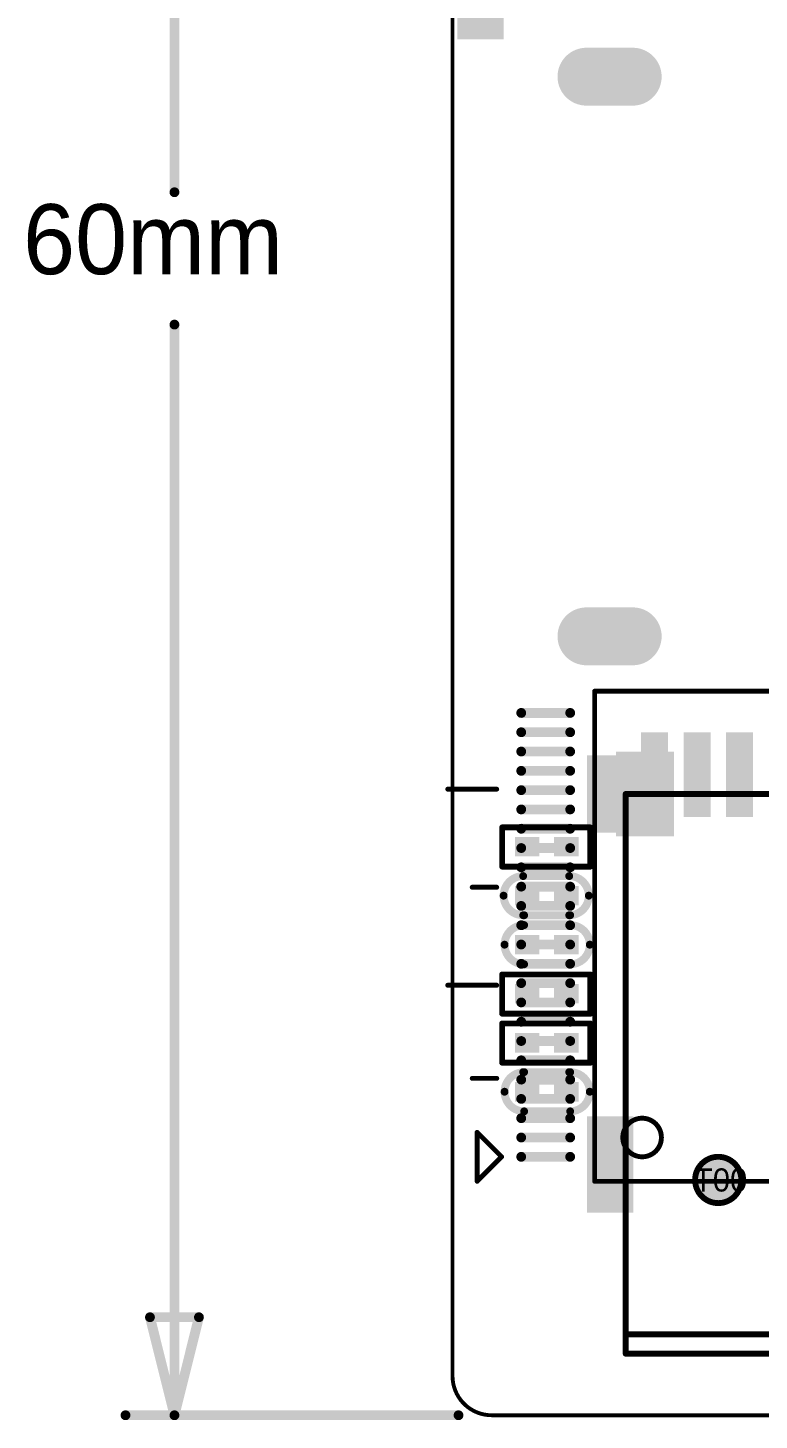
# Model space of a CAD drawing. Extents: x -400 to 4142, y 20 to 2756.
# Drawn here: x -400 to 347, y 55 to 1475 of the extents above; entities that cross this region are included whole.
import ezdxf
from ezdxf.enums import TextEntityAlignment as Align

# ---------------------------------------------------------------- set-up
doc = ezdxf.new("R2010")
doc.units = 0
doc.header["$MEASUREMENT"] = 0
for name, color, linetype in [('2DLINES_1', 3, 'Continuous'), ('BOARD_OUTLINE', 1, 'Continuous'), ('COMP_OUTLINE_BOTTOM', 6, 'Continuous'), ('COMP_OUTLINE_TOP', 4, 'Continuous'), ('DRILLHOLE', 10, 'Continuous'), ('PADLAYER_BOTTOM', 7, 'Continuous'), ('PADLAYER_TOP', 5, 'Continuous'), ('TEXT_1', 2, 'Continuous'), ('TOOL_TOP', 8, 'Continuous'), ('TOOLCODE_TOP', 9, 'Continuous')]:
    doc.layers.add(name, color=color, linetype=linetype)

msp = doc.modelspace()

# ---------------------------------------------------------------- linework, layer by layer
at = {"layer": '2DLINES_1'}
for points, const_width in [([(-250, 2420), (-250, 1307.5)], 10), ([(-250, 60), (-250, 1172.5)], 10), ([(-250, 60), (-275, 160)], 10), ([(-275, 160), (-225, 160)], 10), ([(-225, 160), (-250, 60)], 10), ([(40, 60), (-300, 60)], 10), ([(90, 60), (90.026, 60)], 1)]:
    msp.add_lwpolyline(points, dxfattribs=dict(at, const_width=const_width))
for points, const_width in [([(-252.5, 1307.5, 1), (-247.5, 1307.5, 1)], 5), ([(-252.5, 1172.5, 1), (-247.5, 1172.5, 1)], 5), ([(-277.5, 160, 1), (-272.5, 160, 1)], 5), ([(-277.5, 160, 1), (-272.5, 160, 1)], 5), ([(-227.5, 160, 1), (-222.5, 160, 1)], 5), ([(-227.5, 160, 1), (-222.5, 160, 1)], 5), ([(-302.5, 60, 1), (-297.5, 60, 1)], 5), ([(-252.5, 60, 1), (-247.5, 60, 1)], 5), ([(-252.5, 60, 1), (-247.5, 60, 1)], 5), ([(-252.5, 60, 1), (-247.5, 60, 1)], 5), ([(37.5, 60, 1), (42.5, 60, 1)], 5), ([(89.75, 60, 1), (90.25, 60, 1)], 0.5), ([(89.776, 60, 1), (90.276, 60, 1)], 0.5)]:
    msp.add_lwpolyline(points, format="xyb", close=True, dxfattribs=dict(at, const_width=const_width))
at = {"layer": 'BOARD_OUTLINE', "const_width": 3.937}
msp.add_lwpolyline([(33.858, 2380), (33.858, 100)], dxfattribs=at)
for points in [[(33.858, 100, 0.414214), (73.858, 60)], [(73.858, 60), (3930.866, 60, 0.414214)]]:
    msp.add_lwpolyline(points, format="xyb", dxfattribs=at)
at = {"layer": 'BOARD_OUTLINE', "const_width": 1.969}
for points in [[(32.874, 100, 1), (34.843, 100, 1)], [(32.874, 100, 1), (34.843, 100, 1)], [(72.874, 60, 1), (74.843, 60, 1)], [(72.874, 60, 1), (74.843, 60, 1)]]:
    msp.add_lwpolyline(points, format="xyb", close=True, dxfattribs=at)
at = {"layer": 'COMP_OUTLINE_BOTTOM'}
for points, const_width in [([(854, 798.622), (179, 798.622)], 5), ([(179, 798.622), (179, 298.622)], 5), ([(79, 698.622), (29, 698.622)], 5), ([(789.37, 693.701), (210.63, 693.701)], 6), ([(210.63, 693.701), (210.63, 122.835)], 6), ([(79, 598.622), (54, 598.622)], 5), ([(79, 498.622), (29, 498.622)], 5), ([(79, 403.622), (54, 403.622)], 5), ([(84, 323.622), (59, 348.622)], 5), ([(59, 348.622), (59, 298.622)], 5), ([(59, 298.622), (84, 323.622)], 5), ([(179, 298.622), (454, 298.622)], 5), ([(370.079, 122.835), (210.63, 122.835)], 6)]:
    msp.add_lwpolyline(points, dxfattribs=dict(at, const_width=const_width))
for points, const_width in [([(177.75, 798.622, 1), (180.25, 798.622, 1)], 2.5), ([(177.75, 798.622, 1), (180.25, 798.622, 1)], 2.5), ([(27.75, 698.622, 1), (30.25, 698.622, 1)], 2.5), ([(77.75, 698.622, 1), (80.25, 698.622, 1)], 2.5), ([(209.13, 693.701, 1), (212.13, 693.701, 1)], 3), ([(209.13, 693.701, 1), (212.13, 693.701, 1)], 3), ([(52.75, 598.622, 1), (55.25, 598.622, 1)], 2.5), ([(77.75, 598.622, 1), (80.25, 598.622, 1)], 2.5), ([(27.75, 498.622, 1), (30.25, 498.622, 1)], 2.5), ([(77.75, 498.622, 1), (80.25, 498.622, 1)], 2.5), ([(52.75, 403.622, 1), (55.25, 403.622, 1)], 2.5), ([(77.75, 403.622, 1), (80.25, 403.622, 1)], 2.5), ([(57.75, 348.622, 1), (60.25, 348.622, 1)], 2.5), ([(57.75, 348.622, 1), (60.25, 348.622, 1)], 2.5), ([(82.75, 323.622, 1), (85.25, 323.622, 1)], 2.5), ([(82.75, 323.622, 1), (85.25, 323.622, 1)], 2.5), ([(57.75, 298.622, 1), (60.25, 298.622, 1)], 2.5), ([(57.75, 298.622, 1), (60.25, 298.622, 1)], 2.5), ([(177.75, 298.622, 1), (180.25, 298.622, 1)], 2.5), ([(177.75, 298.622, 1), (180.25, 298.622, 1)], 2.5), ([(209.13, 122.835, 1), (212.13, 122.835, 1)], 3), ([(209.13, 122.835, 1), (212.13, 122.835, 1)], 3)]:
    msp.add_lwpolyline(points, format="xyb", close=True, dxfattribs=dict(at, const_width=const_width))
at = {"layer": 'COMP_OUTLINE_BOTTOM', "const_width": 5}
msp.add_lwpolyline([(207.74, 343.312, 1), (247.12, 343.312, 1), (207.74, 343.312)], format="xyb", dxfattribs=at)
at = {"layer": 'COMP_OUTLINE_TOP'}
for points, const_width in [([(210.63, 693.701), (789.37, 693.701)], 6), ([(210.63, 693.701), (210.63, 142.52)], 6), ([(84.57, 619.61), (84.57, 659.61)], 6), ([(84.57, 659.61), (174.57, 659.61)], 6), ([(174.57, 659.61), (174.57, 619.61)], 6), ([(174.57, 619.61), (84.57, 619.61)], 6), ([(106, 610), (153, 610)], 8), ([(107, 570), (154, 570)], 8), ([(153, 560), (106, 560)], 8), ([(84.57, 469.61), (84.57, 509.61)], 6), ([(84.57, 509.61), (174.57, 509.61)], 6), ([(154, 520), (107, 520)], 8), ([(174.57, 509.61), (174.57, 469.61)], 6), ([(174.57, 469.61), (84.57, 469.61)], 6), ([(84.57, 419.61), (84.57, 459.61)], 6), ([(84.57, 459.61), (174.57, 459.61)], 6), ([(174.57, 459.61), (174.57, 419.61)], 6), ([(174.57, 419.61), (84.57, 419.61)], 6), ([(153, 410), (106, 410)], 8), ([(154, 370), (107, 370)], 8)]:
    msp.add_lwpolyline(points, dxfattribs=dict(at, const_width=const_width))
for points, const_width in [([(209.13, 693.701, 1), (212.13, 693.701, 1)], 3), ([(209.13, 693.701, 1), (212.13, 693.701, 1)], 3), ([(83.07, 659.61, 1), (86.07, 659.61, 1)], 3), ([(83.07, 659.61, 1), (86.07, 659.61, 1)], 3), ([(173.07, 659.61, 1), (176.07, 659.61, 1)], 3), ([(173.07, 659.61, 1), (176.07, 659.61, 1)], 3), ([(83.07, 619.61, 1), (86.07, 619.61, 1)], 3), ([(83.07, 619.61, 1), (86.07, 619.61, 1)], 3), ([(104, 610, 1), (108, 610, 1)], 4), ([(104, 610, 1), (108, 610, 1)], 4), ([(151, 610, 1), (155, 610, 1)], 4), ([(151, 610, 1), (155, 610, 1)], 4), ([(173.07, 619.61, 1), (176.07, 619.61, 1)], 3), ([(173.07, 619.61, 1), (176.07, 619.61, 1)], 3), ([(84, 590, 1), (88, 590, 1)], 4), ([(84, 590, 1), (88, 590, 1)], 4), ([(171, 590, 1), (175, 590, 1)], 4), ([(171, 590, 1), (175, 590, 1)], 4), ([(104, 570, 1), (108, 570, 1)], 4), ([(105, 570, 1), (109, 570, 1)], 4), ([(151, 570, 1), (155, 570, 1)], 4), ([(152, 570, 1), (156, 570, 1)], 4), ([(104, 560, 1), (108, 560, 1)], 4), ([(105, 560, 1), (109, 560, 1)], 4), ([(151, 560, 1), (155, 560, 1)], 4), ([(152, 560, 1), (156, 560, 1)], 4), ([(85, 540, 1), (89, 540, 1)], 4), ([(85, 540, 1), (89, 540, 1)], 4), ([(172, 540, 1), (176, 540, 1)], 4), ([(172, 540, 1), (176, 540, 1)], 4), ([(83.07, 509.61, 1), (86.07, 509.61, 1)], 3), ([(83.07, 509.61, 1), (86.07, 509.61, 1)], 3), ([(105, 520, 1), (109, 520, 1)], 4), ([(105, 520, 1), (109, 520, 1)], 4), ([(152, 520, 1), (156, 520, 1)], 4), ([(152, 520, 1), (156, 520, 1)], 4), ([(173.07, 509.61, 1), (176.07, 509.61, 1)], 3), ([(173.07, 509.61, 1), (176.07, 509.61, 1)], 3), ([(83.07, 469.61, 1), (86.07, 469.61, 1)], 3), ([(83.07, 469.61, 1), (86.07, 469.61, 1)], 3), ([(173.07, 469.61, 1), (176.07, 469.61, 1)], 3), ([(173.07, 469.61, 1), (176.07, 469.61, 1)], 3), ([(83.07, 459.61, 1), (86.07, 459.61, 1)], 3), ([(83.07, 459.61, 1), (86.07, 459.61, 1)], 3), ([(173.07, 459.61, 1), (176.07, 459.61, 1)], 3), ([(173.07, 459.61, 1), (176.07, 459.61, 1)], 3), ([(83.07, 419.61, 1), (86.07, 419.61, 1)], 3), ([(83.07, 419.61, 1), (86.07, 419.61, 1)], 3), ([(104, 410, 1), (108, 410, 1)], 4), ([(105, 410, 1), (109, 410, 1)], 4), ([(151, 410, 1), (155, 410, 1)], 4), ([(152, 410, 1), (156, 410, 1)], 4), ([(173.07, 419.61, 1), (176.07, 419.61, 1)], 3), ([(173.07, 419.61, 1), (176.07, 419.61, 1)], 3), ([(85, 390, 1), (89, 390, 1)], 4), ([(85, 390, 1), (89, 390, 1)], 4), ([(172, 390, 1), (176, 390, 1)], 4), ([(172, 390, 1), (176, 390, 1)], 4), ([(105, 370, 1), (109, 370, 1)], 4), ([(105, 370, 1), (109, 370, 1)], 4), ([(152, 370, 1), (156, 370, 1)], 4), ([(152, 370, 1), (156, 370, 1)], 4), ([(209.13, 142.52, 1), (212.13, 142.52, 1)], 3), ([(209.13, 142.52, 1), (212.13, 142.52, 1)], 3)]:
    msp.add_lwpolyline(points, format="xyb", close=True, dxfattribs=dict(at, const_width=const_width))
for points, const_width in [([(86, 590, -0.414214), (106, 610)], 8), ([(153, 610, -0.414214), (173, 590, -0.414214)], 8), ([(106, 570, -0.414214), (86, 590, -0.414214)], 8), ([(173, 590, -0.414214), (153, 570)], 8), ([(87, 540, -0.414214), (107, 560)], 8), ([(154, 560, -0.414214), (174, 540, -0.414214)], 8), ([(107, 520, -0.414214), (87, 540, -0.414214)], 8), ([(174, 540, -0.414214), (154, 520)], 8), ([(87, 390, -0.414214), (107, 410)], 8), ([(154, 410, -0.414214), (174, 390, -0.414214)], 8), ([(107, 370, -0.414214), (87, 390, -0.414214)], 8), ([(174, 390, -0.414214), (154, 370)], 8), ([(210.63, 142.52), (592.52, 142.52, -0.156149)], 6)]:
    msp.add_lwpolyline(points, format="xyb", dxfattribs=dict(at, const_width=const_width))
at = {"layer": 'DRILLHOLE', "const_width": 0.001}
for points in [[(178.455, 1409.635, -1), (178.455, 1441.131), (209.951, 1441.131, -1), (209.951, 1409.635), (178.455, 1409.635)], [(178.455, 838.768, -1), (178.455, 870.264), (209.951, 870.264, -1), (209.951, 838.768), (178.455, 838.768)]]:
    msp.add_lwpolyline(points, format="xyb", dxfattribs=at)
at = {"layer": 'DRILLHOLE', "const_width": 0.0005}
for points in [[(178.455, 1409.635, 1), (178.455, 1409.635, 1)], [(178.455, 1409.635, 1), (178.455, 1409.635, 1)], [(178.454, 838.768, 1), (178.455, 838.768, 1)], [(178.454, 838.768, 1), (178.455, 838.768, 1)]]:
    msp.add_lwpolyline(points, format="xyb", close=True, dxfattribs=at)
at = {"layer": 'PADLAYER_BOTTOM'}
for points, const_width in [([(155.817, 1425.383, 1), (185.345, 1425.383, 1)], 29.527), ([(203.061, 1425.383, 1), (232.589, 1425.383, 1)], 29.527), ([(155.817, 854.516, 1), (185.344, 854.516, 1)], 29.527), ([(203.061, 854.516, 1), (232.588, 854.516, 1)], 29.527), ([(101.5, 776.378, 1), (106.5, 776.378, 1)], 5), ([(151.5, 776.378, 1), (156.5, 776.378, 1)], 5), ([(101.5, 756.693, 1), (106.5, 756.693, 1)], 5), ([(151.5, 756.693, 1), (156.5, 756.693, 1)], 5), ([(101.5, 737.008, 1), (106.5, 737.008, 1)], 5), ([(151.5, 737.008, 1), (156.5, 737.008, 1)], 5), ([(101.5, 717.323, 1), (106.5, 717.323, 1)], 5), ([(151.5, 717.323, 1), (156.5, 717.323, 1)], 5), ([(101.5, 697.638, 1), (106.5, 697.638, 1)], 5), ([(151.5, 697.638, 1), (156.5, 697.638, 1)], 5), ([(101.5, 677.953, 1), (106.5, 677.953, 1)], 5), ([(151.5, 677.953, 1), (156.5, 677.953, 1)], 5), ([(101.5, 658.268, 1), (106.5, 658.268, 1)], 5), ([(151.5, 658.268, 1), (156.5, 658.268, 1)], 5), ([(101.5, 638.583, 1), (106.5, 638.583, 1)], 5), ([(151.5, 638.583, 1), (156.5, 638.583, 1)], 5), ([(101.5, 618.898, 1), (106.5, 618.898, 1)], 5), ([(151.5, 618.898, 1), (156.5, 618.898, 1)], 5), ([(101.5, 599.212, 1), (106.5, 599.212, 1)], 5), ([(151.5, 599.212, 1), (156.5, 599.212, 1)], 5), ([(101.5, 579.527, 1), (106.5, 579.527, 1)], 5), ([(151.5, 579.527, 1), (156.5, 579.527, 1)], 5), ([(101.5, 559.842, 1), (106.5, 559.842, 1)], 5), ([(151.5, 559.842, 1), (156.5, 559.842, 1)], 5), ([(101.5, 540.157, 1), (106.5, 540.157, 1)], 5), ([(151.5, 540.157, 1), (156.5, 540.157, 1)], 5), ([(101.5, 520.472, 1), (106.5, 520.472, 1)], 5), ([(151.5, 520.472, 1), (156.5, 520.472, 1)], 5), ([(101.5, 500.787, 1), (106.5, 500.787, 1)], 5), ([(151.5, 500.787, 1), (156.5, 500.787, 1)], 5), ([(101.5, 481.102, 1), (106.5, 481.102, 1)], 5), ([(151.5, 481.102, 1), (156.5, 481.102, 1)], 5), ([(101.5, 461.417, 1), (106.5, 461.417, 1)], 5), ([(151.5, 461.417, 1), (156.5, 461.417, 1)], 5), ([(101.5, 441.732, 1), (106.5, 441.732, 1)], 5), ([(151.5, 441.732, 1), (156.5, 441.732, 1)], 5), ([(101.5, 422.047, 1), (106.5, 422.047, 1)], 5), ([(151.5, 422.047, 1), (156.5, 422.047, 1)], 5), ([(101.5, 402.362, 1), (106.5, 402.362, 1)], 5), ([(151.5, 402.362, 1), (156.5, 402.362, 1)], 5), ([(101.5, 382.677, 1), (106.5, 382.677, 1)], 5), ([(151.5, 382.677, 1), (156.5, 382.677, 1)], 5), ([(101.5, 362.992, 1), (106.5, 362.992, 1)], 5), ([(151.5, 362.992, 1), (156.5, 362.992, 1)], 5), ([(101.5, 343.307, 1), (106.5, 343.307, 1)], 5), ([(151.5, 343.307, 1), (156.5, 343.307, 1)], 5), ([(101.5, 323.622, 1), (106.5, 323.622, 1)], 5), ([(151.5, 323.622, 1), (156.5, 323.622, 1)], 5), ([(293.307, 300, 1), (316.929, 300, 1)], 23.622)]:
    msp.add_lwpolyline(points, format="xyb", close=True, dxfattribs=dict(at, const_width=const_width))
for points in [[(217.825, 1454.911), (170.581, 1454.911), (217.825, 1395.856), (170.581, 1395.856)], [(217.825, 884.044), (170.581, 884.044), (217.825, 824.989), (170.581, 824.989)], [(104, 771.378), (154, 771.378), (104, 781.378), (154, 781.378)], [(104, 751.693), (154, 751.693), (104, 761.693), (154, 761.693)], [(104, 732.008), (154, 732.008), (104, 742.008), (154, 742.008)], [(259.843, 650.394), (259.843, 737.008), (200.787, 650.394), (200.787, 737.008)], [(104, 712.323), (154, 712.323), (104, 722.323), (154, 722.323)], [(104, 692.638), (154, 692.638), (104, 702.638), (154, 702.638)], [(104, 672.953), (154, 672.953), (104, 682.953), (154, 682.953)], [(104, 653.268), (154, 653.268), (104, 663.268), (154, 663.268)], [(104, 633.583), (154, 633.583), (104, 643.583), (154, 643.583)], [(104, 613.898), (154, 613.898), (104, 623.898), (154, 623.898)], [(104, 594.212), (154, 594.212), (104, 604.212), (154, 604.212)], [(104, 574.527), (154, 574.527), (104, 584.527), (154, 584.527)], [(104, 554.842), (154, 554.842), (104, 564.842), (154, 564.842)], [(104, 535.157), (154, 535.157), (104, 545.157), (154, 545.157)], [(104, 515.472), (154, 515.472), (104, 525.472), (154, 525.472)], [(104, 495.787), (154, 495.787), (104, 505.787), (154, 505.787)], [(104, 476.102), (154, 476.102), (104, 486.102), (154, 486.102)], [(104, 456.417), (154, 456.417), (104, 466.417), (154, 466.417)], [(104, 436.732), (154, 436.732), (104, 446.732), (154, 446.732)], [(104, 417.047), (154, 417.047), (104, 427.047), (154, 427.047)], [(104, 397.362), (154, 397.362), (104, 407.362), (154, 407.362)], [(104, 377.677), (154, 377.677), (104, 387.677), (154, 387.677)], [(104, 357.992), (154, 357.992), (104, 367.992), (154, 367.992)], [(218.504, 266.535), (218.504, 364.961), (171.26, 266.535), (171.26, 364.961)], [(104, 338.307), (154, 338.307), (104, 348.307), (154, 348.307)], [(104, 318.622), (154, 318.622), (104, 328.622), (154, 328.622)]]:
    msp.add_solid(points, dxfattribs=at)
at = {"layer": 'PADLAYER_TOP'}
for points, const_width in [([(155.817, 1425.383, 1), (185.345, 1425.383, 1)], 29.527), ([(203.061, 1425.383, 1), (232.589, 1425.383, 1)], 29.527), ([(155.817, 854.516, 1), (185.344, 854.516, 1)], 29.527), ([(203.061, 854.516, 1), (232.588, 854.516, 1)], 29.527), ([(293.307, 300, 1), (316.929, 300, 1)], 23.622)]:
    msp.add_lwpolyline(points, format="xyb", close=True, dxfattribs=dict(at, const_width=const_width))
for points in [[(85.945, 1463.543), (85.945, 1530.472), (38.701, 1463.543), (38.701, 1530.472)], [(217.825, 1454.911), (170.581, 1454.911), (217.825, 1395.856), (170.581, 1395.856)], [(217.825, 884.044), (170.581, 884.044), (217.825, 824.989), (170.581, 824.989)], [(253.937, 670.079), (253.937, 756.693), (226.378, 670.079), (226.378, 756.693)], [(297.244, 670.079), (297.244, 756.693), (269.685, 670.079), (269.685, 756.693)], [(340.551, 670.079), (340.551, 756.693), (312.992, 670.079), (312.992, 756.693)], [(218.504, 654.331), (218.504, 733.071), (171.26, 654.331), (171.26, 733.071)], [(122.5, 650), (97.5, 650), (122.5, 630), (97.5, 630)], [(162.5, 650), (137.5, 650), (162.5, 630), (137.5, 630)], [(97.5, 580), (122.5, 580), (97.5, 600), (122.5, 600)], [(137.5, 580), (162.5, 580), (137.5, 600), (162.5, 600)], [(122.5, 550), (97.5, 550), (122.5, 530), (97.5, 530)], [(162.5, 550), (137.5, 550), (162.5, 530), (137.5, 530)], [(122.5, 500), (97.5, 500), (122.5, 480), (97.5, 480)], [(162.5, 500), (137.5, 500), (162.5, 480), (137.5, 480)], [(122.5, 450), (97.5, 450), (122.5, 430), (97.5, 430)], [(162.5, 450), (137.5, 450), (162.5, 430), (137.5, 430)], [(122.5, 400), (97.5, 400), (122.5, 380), (97.5, 380)], [(162.5, 400), (137.5, 400), (162.5, 380), (137.5, 380)], [(218.504, 266.535), (218.504, 364.961), (171.26, 266.535), (171.26, 364.961)]]:
    msp.add_solid(points, dxfattribs=at)
at = {"layer": 'TOOL_TOP', "const_width": 6}
msp.add_lwpolyline([(281.496, 300, 1), (328.74, 300, 1), (281.496, 300)], format="xyb", dxfattribs=at)

# ---------------------------------------------------------------- texts
at = {"layer": 'TEXT_1'}
msp.add_text('60mm', height=71.429, dxfattribs=at).set_placement((-404.545, 1202.5), align=Align.BOTTOM_LEFT)
at = {"layer": 'TOOLCODE_TOP'}
msp.add_text('T00', height=23.622, dxfattribs=at).set_placement((280.315, 288.189))

doc.saveas('drawing.dxf')
